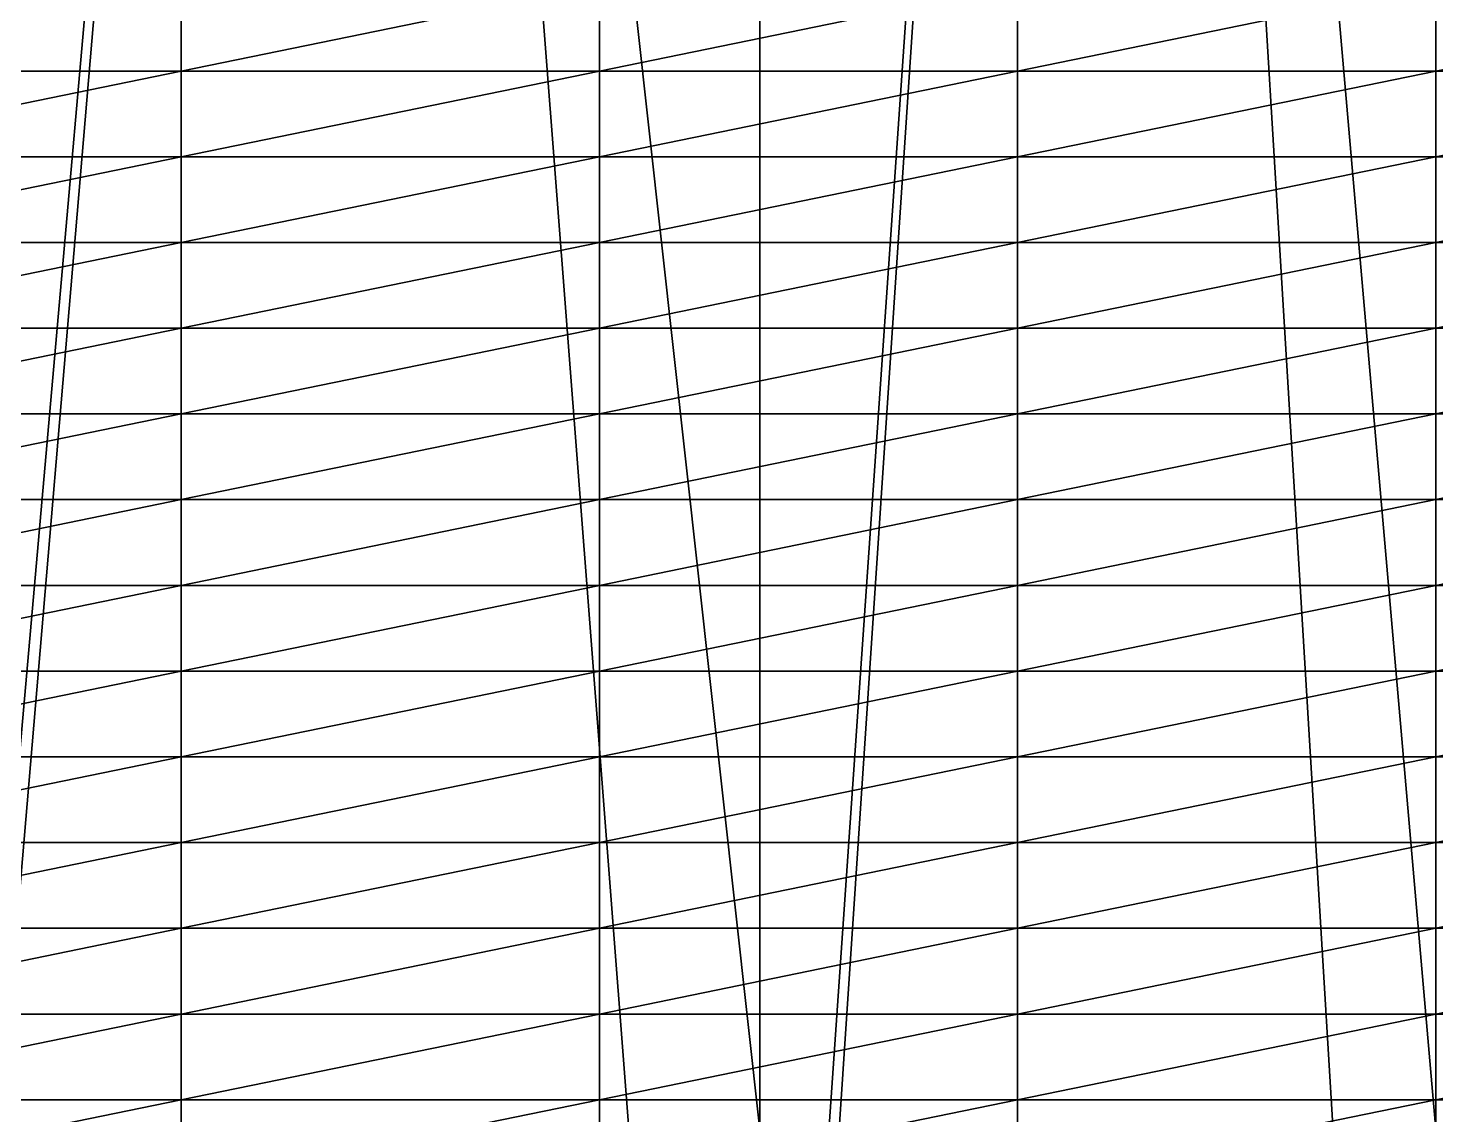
# Model space of a CAD drawing. Header units: metres. Extents: x -3 to 177, y -14 to 14.
# Drawn here: x 100.656 to 104.275, y -9.957 to -7.163 of the extents above; entities that cross this region are included whole.
import ezdxf

# ---------------------------------------------------------------- set-up
doc = ezdxf.new("R2010")
doc.units = ezdxf.units.M
for name, color, linetype, true_color in [('DB_3', 7, 'Continuous', 0x99866a), ('HOLD_3', 7, 'Continuous', 0xb09ed9), ('HULL', 7, 'Continuous', 0x528ba5)]:
    doc.layers.add(name, color=color, linetype=linetype, true_color=true_color)

msp = doc.modelspace()

# ---------------------------------------------------------------- linework, layer by layer
at = {"layer": 'DB_3'}
for points in [[(100.3222, 14.3623, 1.75), (100.3222, -14.3623, 1.75), (102.5369, -14.3623, 1.75)], [(100.3222, 14.3623, 1.75), (102.5369, -14.3623, 1.75), (102.5369, 14.3623, 1.75)], [(102.5369, 14.3623, 1.75), (102.5369, -14.3623, 1.75), (104.275, -14.3623, 1.75)], [(102.5369, 14.3623, 1.75), (104.275, -14.3623, 1.75), (104.275, 14.3623, 1.75)], [(104.275, 14.3623, 1.75), (104.275, -14.3623, 1.75), (104.7517, -14.3623, 1.75)], [(104.275, 14.3623, 1.75), (104.7517, -14.3623, 1.75), (104.7517, 14.3623, 1.75)], [(100.3222, -12.5632), (100.3222, 12.5632), (102.5369, 12.5632)], [(100.3222, -12.5632), (102.5369, 12.5632), (102.5369, -12.5632)], [(102.5369, -12.5632), (102.5369, 12.5632), (104.275, 12.5632)], [(102.5369, -12.5632), (104.275, 12.5632), (104.275, -12.5632)], [(104.275, -12.5632), (104.275, 12.5632), (104.7517, 12.5632)], [(104.275, -12.5632), (104.7517, 12.5632), (104.7517, -12.5632)]]:
    msp.add_3dface(points, dxfattribs=at)
at = {"layer": 'HOLD_3'}
for points in [[(100.3222, -13.0582, 1.75), (100.3222, 13.0582, 1.75), (102.5369, 13.0582, 1.75)], [(100.3222, -13.0582, 1.75), (102.5369, 13.0582, 1.75), (102.5369, -13.0582, 1.75)], [(102.5369, -13.0582, 1.75), (102.5369, 13.0582, 1.75), (104.275, 13.0582, 1.75)], [(102.5369, -13.0582, 1.75), (104.275, 13.0582, 1.75), (104.275, -13.0582, 1.75)], [(104.275, -13.0582, 1.75), (104.275, 13.0582, 1.75), (104.7517, 13.0582, 1.75)], [(104.275, -13.0582, 1.75), (104.7517, 13.0582, 1.75), (104.7517, -13.0582, 1.75)], [(100.3222, 9.996, 14.6), (100.3222, -9.996, 14.6), (102.5369, -9.996, 14.6)], [(100.3222, 9.996, 14.6), (102.5369, -9.996, 14.6), (102.5369, 9.996, 14.6)], [(102.5369, 9.996, 14.6), (102.5369, -9.996, 14.6), (104.275, -9.996, 14.6)], [(102.5369, 9.996, 14.6), (104.275, -9.996, 14.6), (104.275, 9.996, 14.6)], [(104.275, 9.996, 14.6), (104.275, -9.996, 14.6), (104.7517, -9.996, 14.6)], [(104.275, 9.996, 14.6), (104.7517, -9.996, 14.6), (104.7517, 9.996, 14.6)]]:
    msp.add_3dface(points, dxfattribs=at)
at = {"layer": 'HULL'}
for points in [[(99.975, -7.2734), (99.975, -7.053), (101.05, -7.053)], [(99.975, -7.2734), (101.05, -7.053), (101.05, -7.2734)], [(101.05, -7.2734), (101.05, -7.053), (102.125, -7.053)], [(101.05, -7.2734), (102.125, -7.053), (102.125, -7.2734)], [(102.125, -7.2734), (102.125, -7.053), (103.2, -7.053)], [(102.125, -7.2734), (103.2, -7.053), (103.2, -7.2734)], [(103.2, -7.2734), (103.2, -7.053), (104.275, -7.053)], [(103.2, -7.2734), (104.275, -7.053), (104.275, -7.2734)], [(104.275, -7.2734), (104.275, -7.053), (105.35, -7.053)], [(104.275, -7.2734), (105.35, -7.053), (105.35, -7.2734)], [(99.975, -7.4938), (99.975, -7.2734), (101.05, -7.2734)], [(99.975, -7.4938), (101.05, -7.2734), (101.05, -7.4938)], [(101.05, -7.4938), (101.05, -7.2734), (102.125, -7.2734)], [(101.05, -7.4938), (102.125, -7.2734), (102.125, -7.4938)], [(102.125, -7.4938), (102.125, -7.2734), (103.2, -7.2734)], [(102.125, -7.4938), (103.2, -7.2734), (103.2, -7.4938)], [(103.2, -7.4938), (103.2, -7.2734), (104.275, -7.2734)], [(103.2, -7.4938), (104.275, -7.2734), (104.275, -7.4938)], [(104.275, -7.4938), (104.275, -7.2734), (105.35, -7.2734)], [(104.275, -7.4938), (105.35, -7.2734), (105.35, -7.4938)], [(99.975, -7.7142), (99.975, -7.4938), (101.05, -7.4938)], [(99.975, -7.7142), (101.05, -7.4938), (101.05, -7.7142)], [(101.05, -7.7142), (101.05, -7.4938), (102.125, -7.4938)], [(101.05, -7.7142), (102.125, -7.4938), (102.125, -7.7142)], [(102.125, -7.7142), (102.125, -7.4938), (103.2, -7.4938)], [(102.125, -7.7142), (103.2, -7.4938), (103.2, -7.7142)], [(103.2, -7.7142), (103.2, -7.4938), (104.275, -7.4938)], [(103.2, -7.7142), (104.275, -7.4938), (104.275, -7.7142)], [(104.275, -7.7142), (104.275, -7.4938), (105.35, -7.4938)], [(104.275, -7.7142), (105.35, -7.4938), (105.35, -7.7142)], [(99.975, -7.9346), (99.975, -7.7142), (101.05, -7.7142)], [(99.975, -7.9346), (101.05, -7.7142), (101.05, -7.9346)], [(101.05, -7.9346), (101.05, -7.7142), (102.125, -7.7142)], [(101.05, -7.9346), (102.125, -7.7142), (102.125, -7.9346)], [(102.125, -7.9346), (102.125, -7.7142), (103.2, -7.7142)], [(102.125, -7.9346), (103.2, -7.7142), (103.2, -7.9346)], [(103.2, -7.9346), (103.2, -7.7142), (104.275, -7.7142)], [(103.2, -7.9346), (104.275, -7.7142), (104.275, -7.9346)], [(104.275, -7.9346), (104.275, -7.7142), (105.35, -7.7142)], [(104.275, -7.9346), (105.35, -7.7142), (105.35, -7.9346)], [(99.975, -8.155), (99.975, -7.9346), (101.05, -7.9346)], [(99.975, -8.155), (101.05, -7.9346), (101.05, -8.155)], [(101.05, -8.155), (101.05, -7.9346), (102.125, -7.9346)], [(101.05, -8.155), (102.125, -7.9346), (102.125, -8.155)], [(102.125, -8.155), (102.125, -7.9346), (103.2, -7.9346)], [(102.125, -8.155), (103.2, -7.9346), (103.2, -8.155)], [(103.2, -8.155), (103.2, -7.9346), (104.275, -7.9346)], [(103.2, -8.155), (104.275, -7.9346), (104.275, -8.155)], [(104.275, -8.155), (104.275, -7.9346), (105.35, -7.9346)], [(104.275, -8.155), (105.35, -7.9346), (105.35, -8.155)], [(99.975, -8.3755), (99.975, -8.155), (101.05, -8.155)], [(99.975, -8.3755), (101.05, -8.155), (101.05, -8.3755)], [(101.05, -8.3755), (101.05, -8.155), (102.125, -8.155)], [(101.05, -8.3755), (102.125, -8.155), (102.125, -8.3755)], [(102.125, -8.3755), (102.125, -8.155), (103.2, -8.155)], [(102.125, -8.3755), (103.2, -8.155), (103.2, -8.3755)], [(103.2, -8.3755), (103.2, -8.155), (104.275, -8.155)], [(103.2, -8.3755), (104.275, -8.155), (104.275, -8.3755)], [(104.275, -8.3755), (104.275, -8.155), (105.35, -8.155)], [(104.275, -8.3755), (105.35, -8.155), (105.35, -8.3755)], [(99.975, -8.5959), (99.975, -8.3755), (101.05, -8.3755)], [(99.975, -8.5959), (101.05, -8.3755), (101.05, -8.5959)], [(101.05, -8.5959), (101.05, -8.3755), (102.125, -8.3755)], [(101.05, -8.5959), (102.125, -8.3755), (102.125, -8.5959)], [(102.125, -8.5959), (102.125, -8.3755), (103.2, -8.3755)], [(102.125, -8.5959), (103.2, -8.3755), (103.2, -8.5959)], [(103.2, -8.5959), (103.2, -8.3755), (104.275, -8.3755)], [(103.2, -8.5959), (104.275, -8.3755), (104.275, -8.5959)], [(104.275, -8.5959), (104.275, -8.3755), (105.35, -8.3755)], [(104.275, -8.5959), (105.35, -8.3755), (105.35, -8.5959)], [(99.975, -8.8163), (99.975, -8.5959), (101.05, -8.5959)], [(99.975, -8.8163), (101.05, -8.5959), (101.05, -8.8163)], [(101.05, -8.8163), (101.05, -8.5959), (102.125, -8.5959)], [(101.05, -8.8163), (102.125, -8.5959), (102.125, -8.8163)], [(102.125, -8.8163), (102.125, -8.5959), (103.2, -8.5959)], [(102.125, -8.8163), (103.2, -8.5959), (103.2, -8.8163)], [(103.2, -8.8163), (103.2, -8.5959), (104.275, -8.5959)], [(103.2, -8.8163), (104.275, -8.5959), (104.275, -8.8163)], [(104.275, -8.8163), (104.275, -8.5959), (105.35, -8.5959)], [(104.275, -8.8163), (105.35, -8.5959), (105.35, -8.8163)], [(99.975, -9.0367), (99.975, -8.8163), (101.05, -8.8163)], [(99.975, -9.0367), (101.05, -8.8163), (101.05, -9.0367)], [(101.05, -9.0367), (101.05, -8.8163), (102.125, -8.8163)], [(101.05, -9.0367), (102.125, -8.8163), (102.125, -9.0367)], [(102.125, -9.0367), (102.125, -8.8163), (103.2, -8.8163)], [(102.125, -9.0367), (103.2, -8.8163), (103.2, -9.0367)], [(103.2, -9.0367), (103.2, -8.8163), (104.275, -8.8163)], [(103.2, -9.0367), (104.275, -8.8163), (104.275, -9.0367)], [(104.275, -9.0367), (104.275, -8.8163), (105.35, -8.8163)], [(104.275, -9.0367), (105.35, -8.8163), (105.35, -9.0367)], [(99.975, -9.2571), (99.975, -9.0367), (101.05, -9.0367)], [(99.975, -9.2571), (101.05, -9.0367), (101.05, -9.2571)], [(101.05, -9.2571), (101.05, -9.0367), (102.125, -9.0367)], [(101.05, -9.2571), (102.125, -9.0367), (102.125, -9.2571)], [(102.125, -9.2571), (102.125, -9.0367), (103.2, -9.0367)], [(102.125, -9.2571), (103.2, -9.0367), (103.2, -9.2571)], [(103.2, -9.2571), (103.2, -9.0367), (104.275, -9.0367)], [(103.2, -9.2571), (104.275, -9.0367), (104.275, -9.2571)], [(104.275, -9.2571), (104.275, -9.0367), (105.35, -9.0367)], [(104.275, -9.2571), (105.35, -9.0367), (105.35, -9.2571)], [(99.975, -9.4775), (99.975, -9.2571), (101.05, -9.2571)], [(99.975, -9.4775), (101.05, -9.2571), (101.05, -9.4775)], [(101.05, -9.4775), (101.05, -9.2571), (102.125, -9.2571)], [(101.05, -9.4775), (102.125, -9.2571), (102.125, -9.4775)], [(102.125, -9.4775), (102.125, -9.2571), (103.2, -9.2571)], [(102.125, -9.4775), (103.2, -9.2571), (103.2, -9.4775)], [(103.2, -9.4775), (103.2, -9.2571), (104.275, -9.2571)], [(103.2, -9.4775), (104.275, -9.2571), (104.275, -9.4775)], [(104.275, -9.4775), (104.275, -9.2571), (105.35, -9.2571)], [(104.275, -9.4775), (105.35, -9.2571), (105.35, -9.4775)], [(99.975, -9.6979), (99.975, -9.4775), (101.05, -9.4775)], [(99.975, -9.6979), (101.05, -9.4775), (101.05, -9.6979)], [(101.05, -9.6979), (101.05, -9.4775), (102.125, -9.4775)], [(101.05, -9.6979), (102.125, -9.4775), (102.125, -9.6979)], [(102.125, -9.6979), (102.125, -9.4775), (103.2, -9.4775)], [(102.125, -9.6979), (103.2, -9.4775), (103.2, -9.6979)], [(103.2, -9.6979), (103.2, -9.4775), (104.275, -9.4775)], [(103.2, -9.6979), (104.275, -9.4775), (104.275, -9.6979)], [(104.275, -9.6979), (104.275, -9.4775), (105.35, -9.4775)], [(104.275, -9.6979), (105.35, -9.4775), (105.35, -9.6979)], [(99.975, -9.9183), (99.975, -9.6979), (101.05, -9.6979)], [(99.975, -9.9183), (101.05, -9.6979), (101.05, -9.9183)], [(101.05, -9.9183), (101.05, -9.6979), (102.125, -9.6979)], [(101.05, -9.9183), (102.125, -9.6979), (102.125, -9.9183)], [(102.125, -9.9183), (102.125, -9.6979), (103.2, -9.6979)], [(102.125, -9.9183), (103.2, -9.6979), (103.2, -9.9183)], [(103.2, -9.9183), (103.2, -9.6979), (104.275, -9.6979)], [(103.2, -9.9183), (104.275, -9.6979), (104.275, -9.9183)], [(104.275, -9.9183), (104.275, -9.6979), (105.35, -9.6979)], [(104.275, -9.9183), (105.35, -9.6979), (105.35, -9.9183)], [(99.975, -10.1387), (99.975, -9.9183), (101.05, -9.9183)], [(99.975, -10.1387), (101.05, -9.9183), (101.05, -10.1387)], [(101.05, -10.1387), (101.05, -9.9183), (102.125, -9.9183)], [(101.05, -10.1387), (102.125, -9.9183), (102.125, -10.1387)], [(102.125, -10.1387), (102.125, -9.9183), (103.2, -9.9183)], [(102.125, -10.1387), (103.2, -9.9183), (103.2, -10.1387)], [(103.2, -10.1387), (103.2, -9.9183), (104.275, -9.9183)], [(103.2, -10.1387), (104.275, -9.9183), (104.275, -10.1387)], [(104.275, -10.1387), (104.275, -9.9183), (105.35, -9.9183)], [(104.275, -10.1387), (105.35, -9.9183), (105.35, -10.1387)]]:
    msp.add_3dface(points, dxfattribs=at)

doc.saveas('drawing.dxf')
